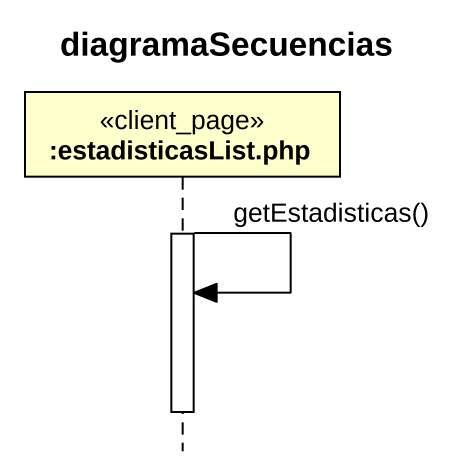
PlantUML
@startuml
title diagramaSecuencias
hide footbox
participant ":estadisticasList.php" as estadisticasList_php <<client_page>>

activate estadisticasList_php
estadisticasList_php -> estadisticasList_php : getEstadisticas()
deactivate estadisticasList_php
@enduml
